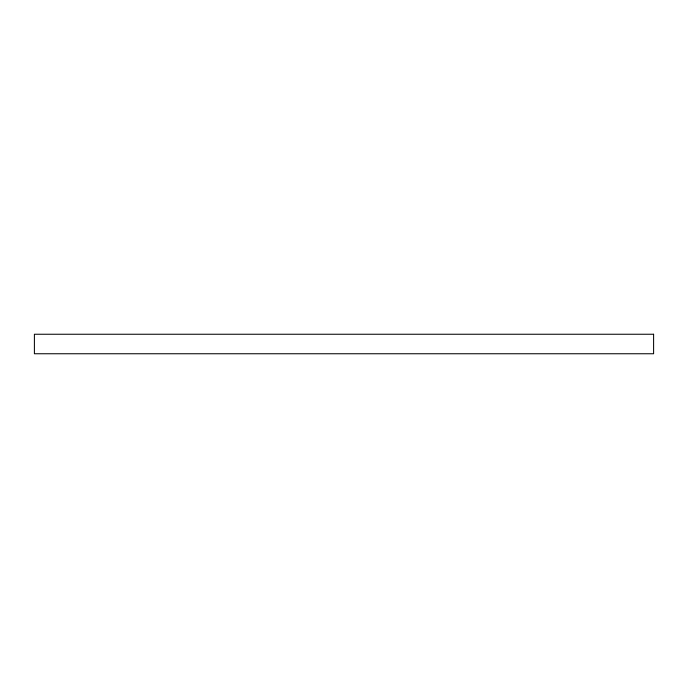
<?xml version="1.0" encoding="UTF-8"?>
<svg xmlns="http://www.w3.org/2000/svg" width="688" height="688" viewBox="0 0 688 688"><rect width="100%" height="100%" fill="white"/><g stroke="black" fill="none" stroke-linecap="round" stroke-linejoin="round"><path stroke-width="1.03" d="M653.6 334.248L34.4 334.248L34.4 353.752L653.6 353.752L653.6 334.248"/></g></svg>
